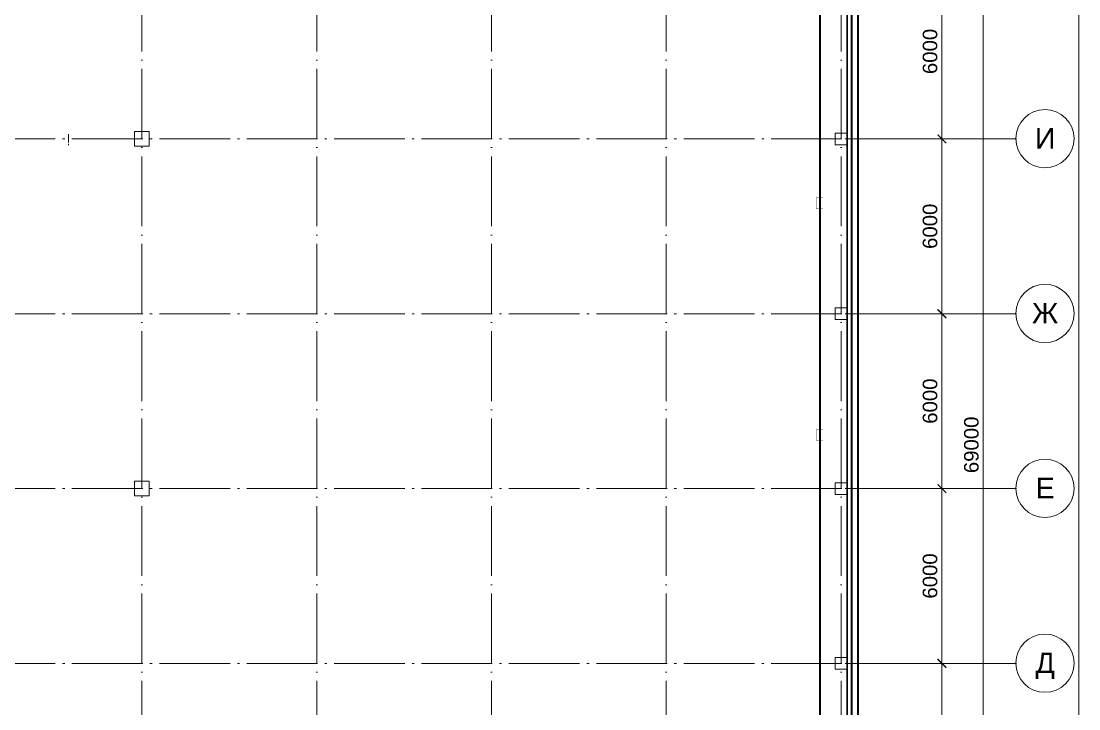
# Model space of a CAD drawing. Header units: millimetres. Extents: x -7047 to 653546, y -441812 to -147059.
# Drawn here: x 116692 to 153002, y -264285 to -240686 of the extents above; entities that cross this region are included whole.
import ezdxf
from ezdxf.enums import TextEntityAlignment as Align

# ---------------------------------------------------------------- set-up
doc = ezdxf.new("R2010")
doc.units = ezdxf.units.MM
doc.header["$PDMODE"] = 3
for name, pattern in [('ACAD_ISO04W100', [30, 24, -3, 0, -3]), ('PHANTOM2', [31.75, 15.875, -3.175, 3.175, -3.175, 3.175, -3.175]), ('осевая2', [28.575, 19.05, -3.175, 3.175, -3.175])]:
    doc.linetypes.add(name, pattern=pattern)
for name, color, linetype, lineweight in [('$Osveshenie', 240, 'Continuous', 15), ('$Оbорудование', 173, 'Continuous', 20), ('1-Колонна', 244, 'Continuous', 60), ('1-Размеры', 251, 'Continuous', 15), ('1-Стена сэндвич-панель', 157, 'Continuous', 60), ('1-Цоколь', 249, 'Continuous', 15), ('Ось', 251, 'ACAD_ISO04W100', 9), ('Ось кр', 160, 'Continuous', 9)]:
    doc.layers.add(name, color=color, linetype=linetype, lineweight=lineweight)
doc.styles.add('Arial-0', font='arial.ttf')
doc.dimstyles.new('АР-200', dxfattribs={"dimscale": 100, "dimtxt": 5, "dimasz": 3, "dimexe": 1.6, "dimexo": 1, "dimgap": 1.5, "dimtad": 1, "dimdec": 0, "dimdsep": 46, "dimtxsty": 'Arial-0', "dimblk": 'ARCHTICK', "dimcen": -4, "dimdle": 1.6, "dimclrd": 256, "dimclre": 256, "dimclrt": 256, "dimadec": 1, "dimazin": 0, "dimtfac": 1, "dimtdec": 0, "dimtmove": 1, "dimatfit": 3, "dimldrblk": 'ARCHTICK', "dimfxl": 1, "dimlwd": -1, "dimlwe": -1, "dimarcsym": 0})

# ---------------------------------------------------------------- blocks, each defined once
blk = doc.blocks.new('оси круж')
blk.add_circle((0, 0), 1000)
at = {"style": 'Arial-0'}
blk.add_attdef('00', text='', height=700, dxfattribs=at).set_placement((-6, -339), align=Align.CENTER)
blk = doc.blocks.new('_ArchTick')
at = {"color": 0, "linetype": 'ByBlock', "const_width": 0.15}
blk.add_lwpolyline([(-0.5, -0.5), (0.5, 0.5)], dxfattribs=at)
blk = doc.blocks.new('*D16')
at = {"layer": '1-Размеры', "transparency": 16777216}
for p, q in [((144939, -220726), (149880, -220726)), ((149720, -220566), (149720, -289886)), ((144939, -289726), (149880, -289726))]:
    blk.add_line(p, q, dxfattribs=at)
at = {"layer": 'Defpoints', "color": 0, "transparency": 16777216}
for p in [(144839, -220726), (144839, -289726), (149720, -289726)]:
    blk.add_point(p, dxfattribs=at)
at = {"layer": '1-Размеры', "transparency": 16777216, "xscale": 300, "yscale": 300, "zscale": 300}
for p, rotation in [((149720, -220726), 90), ((149720, -289726), 270)]:
    blk.add_blockref('_ArchTick', p, dxfattribs=dict(at, rotation=rotation))
at = {"layer": '1-Размеры', "lineweight": 0, "transparency": 16777216, "insert": (149315, -255226), "char_height": 500, "attachment_point": 5, "rotation": 90, "style": 'Arial-0'}
blk.add_mtext('69000', dxfattribs=at)
blk = doc.blocks.new('*D24')
at = {"layer": '1-Размеры', "transparency": 16777216}
for p, q in [((144975, -238726), (148461, -238726)), ((148301, -238566), (148301, -244886)), ((144975, -244726), (148461, -244726))]:
    blk.add_line(p, q, dxfattribs=at)
at = {"layer": 'Defpoints', "color": 0, "transparency": 16777216}
for p in [(144875, -238726), (144875, -244726), (148301, -244726)]:
    blk.add_point(p, dxfattribs=at)
at = {"layer": '1-Размеры', "transparency": 16777216, "xscale": 300, "yscale": 300, "zscale": 300}
for p, rotation in [((148301, -238726), 90), ((148301, -244726), 270)]:
    blk.add_blockref('_ArchTick', p, dxfattribs=dict(at, rotation=rotation))
at = {"layer": '1-Размеры', "lineweight": 0, "transparency": 16777216, "insert": (147895, -241726), "char_height": 500, "attachment_point": 5, "rotation": 90, "style": 'Arial-0'}
blk.add_mtext('6000', dxfattribs=at)
blk = doc.blocks.new('*D25')
at = {"layer": '1-Размеры', "transparency": 16777216}
for p, q in [((144975, -244726), (148461, -244726)), ((148301, -244566), (148301, -250886)), ((144975, -250726), (148461, -250726))]:
    blk.add_line(p, q, dxfattribs=at)
at = {"layer": 'Defpoints', "color": 0, "transparency": 16777216}
for p in [(144875, -244726), (144875, -250726), (148301, -250726)]:
    blk.add_point(p, dxfattribs=at)
at = {"layer": '1-Размеры', "transparency": 16777216, "xscale": 300, "yscale": 300, "zscale": 300}
for p, rotation in [((148301, -244726), 90), ((148301, -250726), 270)]:
    blk.add_blockref('_ArchTick', p, dxfattribs=dict(at, rotation=rotation))
at = {"layer": '1-Размеры', "lineweight": 0, "transparency": 16777216, "insert": (147895, -247726), "char_height": 500, "attachment_point": 5, "rotation": 90, "style": 'Arial-0'}
blk.add_mtext('6000', dxfattribs=at)
blk = doc.blocks.new('*D26')
at = {"layer": '1-Размеры', "transparency": 16777216}
for p, q in [((144975, -250726), (148461, -250726)), ((148301, -250566), (148301, -256886)), ((144975, -256726), (148461, -256726))]:
    blk.add_line(p, q, dxfattribs=at)
at = {"layer": 'Defpoints', "color": 0, "transparency": 16777216}
for p in [(144875, -250726), (144875, -256726), (148301, -256726)]:
    blk.add_point(p, dxfattribs=at)
at = {"layer": '1-Размеры', "transparency": 16777216, "xscale": 300, "yscale": 300, "zscale": 300}
for p, rotation in [((148301, -250726), 90), ((148301, -256726), 270)]:
    blk.add_blockref('_ArchTick', p, dxfattribs=dict(at, rotation=rotation))
at = {"layer": '1-Размеры', "lineweight": 0, "transparency": 16777216, "insert": (147895, -253726), "char_height": 500, "attachment_point": 5, "rotation": 90, "style": 'Arial-0'}
blk.add_mtext('6000', dxfattribs=at)
blk = doc.blocks.new('*D27')
at = {"layer": '1-Размеры', "transparency": 16777216}
for p, q in [((148301, -256566), (148301, -262886)), ((144975, -256726), (148461, -256726)), ((144975, -262726), (148461, -262726))]:
    blk.add_line(p, q, dxfattribs=at)
at = {"layer": 'Defpoints', "color": 0, "transparency": 16777216}
for p in [(144875, -256726), (144875, -262726), (148301, -262726)]:
    blk.add_point(p, dxfattribs=at)
at = {"layer": '1-Размеры', "transparency": 16777216, "xscale": 300, "yscale": 300, "zscale": 300}
for p, rotation in [((148301, -256726), 90), ((148301, -262726), 270)]:
    blk.add_blockref('_ArchTick', p, dxfattribs=dict(at, rotation=rotation))
at = {"layer": '1-Размеры', "lineweight": 0, "transparency": 16777216, "insert": (147895, -259726), "char_height": 500, "attachment_point": 5, "rotation": 90, "style": 'Arial-0'}
blk.add_mtext('6000', dxfattribs=at)
blk = doc.blocks.new('*D28')
at = {"layer": '1-Размеры', "transparency": 16777216}
for p, q in [((144975, -262726), (148461, -262726)), ((148301, -262566), (148301, -268886)), ((144975, -268726), (148461, -268726))]:
    blk.add_line(p, q, dxfattribs=at)
at = {"layer": 'Defpoints', "color": 0, "transparency": 16777216}
for p in [(144875, -262726), (144875, -268726), (148301, -268726)]:
    blk.add_point(p, dxfattribs=at)
at = {"layer": '1-Размеры', "transparency": 16777216, "xscale": 300, "yscale": 300, "zscale": 300}
for p, rotation in [((148301, -262726), 90), ((148301, -268726), 270)]:
    blk.add_blockref('_ArchTick', p, dxfattribs=dict(at, rotation=rotation))
at = {"layer": '1-Размеры', "lineweight": 0, "transparency": 16777216, "insert": (147895, -265726), "char_height": 500, "attachment_point": 5, "rotation": 90, "style": 'Arial-0'}
blk.add_mtext('6000', dxfattribs=at)

msp = doc.modelspace()

# ---------------------------------------------------------------- linework, layer by layer
at = {"layer": '$Osveshenie', "color": 7, "linetype": 'PHANTOM2', "ltscale": 30, "const_width": 40}
for points in [[(117401.9, -221725.6), (144127.6, -221725.6), (144127.6, -282800.8), (127515.6, -282800.8), (127515.6, -285107.6)], [(118312.8, -221725.3), (144100.5, -221725.3), (144100.5, -282800.4), (127488.5, -282800.4), (127488.5, -285107.3)]]:
    msp.add_lwpolyline(points, dxfattribs=at)
at = {"layer": '$Osveshenie', "color": 7, "linetype": 'осевая2', "ltscale": 15}
msp.add_lwpolyline([(118312.8, -244563.6), (118312.8, -244954.3)], dxfattribs=at)
at = {"layer": '$Osveshenie', "color": 7, "const_width": 10}
for points in [[(144213.6, -246740.2), (143987.5, -246740.2), (143987.5, -247122.6), (144213.6, -247122.6)], [(144213.6, -254695.5), (143987.5, -254695.5), (143987.5, -255077.9), (144213.6, -255077.9)]]:
    msp.add_lwpolyline(points, dxfattribs=at)
at = {"layer": '$Оbорудование', "color": 0, "linetype": 'ByBlock'}
for p, q in [((153002.1, -215052.2), (153002.1, -296223.2)), ((117374.8, -244726.5), (117274.8, -244726.5))]:
    msp.add_line(p, q, dxfattribs=at)
at = {"layer": '1-Колонна', "color": 7, "lineweight": 0}
for points in [[(120588.5, -244476.5), (121088.5, -244476.5), (121088.5, -244976.5), (120588.5, -244976.5)], [(144638.5, -244526.5), (145038.5, -244526.5), (145038.5, -244926.5), (144638.5, -244926.5)], [(144638.5, -250526.5), (145038.5, -250526.5), (145038.5, -250926.5), (144638.5, -250926.5)], [(120588.5, -256476.5), (121088.5, -256476.5), (121088.5, -256976.5), (120588.5, -256976.5)], [(144638.5, -256526.5), (145038.5, -256526.5), (145038.5, -256926.5), (144638.5, -256926.5)], [(144638.5, -262526.5), (145038.5, -262526.5), (145038.5, -262926.5), (144638.5, -262926.5)]]:
    msp.add_lwpolyline(points, close=True, dxfattribs=at)
at = {"layer": '1-Стена сэндвич-панель', "color": 7, "lineweight": 0}
for points in [[(117374.8, -220376.5), (145188.5, -220376.5), (145188.5, -290076.5), (144088.5, -290076.5)], [(117401.9, -220376.8), (145215.6, -220376.8), (145215.6, -290076.8), (144115.6, -290076.8)], [(117374.8, -220526.5), (145038.5, -220526.5), (145038.5, -289926.5), (144088.5, -289926.5)], [(117401.9, -220526.8), (145065.6, -220526.8), (145065.6, -289926.8), (144115.6, -289926.8)]]:
    msp.add_lwpolyline(points, dxfattribs=at)
at = {"layer": '1-Цоколь', "color": 7, "lineweight": 0}
for points in [[(117374.8, -220156.5), (145408.5, -220156.5), (145408.5, -290296.5), (141088.5, -290296.5)], [(117401.9, -220156.8), (145435.6, -220156.8), (145435.6, -290296.8), (141115.6, -290296.8)]]:
    msp.add_lwpolyline(points, dxfattribs=at)
at = {"layer": 'Ось', "color": 7, "lineweight": 0, "ltscale": 100}
for p, q in [((120838.5, -289726.5), (120838.5, -217836.8)), ((126838.5, -289726.5), (126838.5, -217836.8)), ((132838.5, -289726.5), (132838.5, -217836.8)), ((138838.5, -289726.5), (138838.5, -217836.8)), ((144838.5, -289726.5), (144838.5, -217836.8)), ((150838.5, -244726.5), (117374.8, -244726.5)), ((150865.6, -244726.8), (96665.6, -244726.8)), ((150865.6, -250726.8), (96665.6, -250726.8)), ((150838.5, -250726.5), (117374.8, -250726.5)), ((150865.6, -256726.8), (96665.6, -256726.8)), ((150838.5, -256726.5), (117374.8, -256726.5)), ((150865.6, -262726.8), (96665.6, -262726.8)), ((150838.5, -262726.5), (117374.8, -262726.5))]:
    msp.add_line(p, q, dxfattribs=at)

# ---------------------------------------------------------------- block references
at = {"layer": 'Ось кр', "color": 7, "lineweight": 0}
ref = msp.add_blockref('оси круж', (151838.5, -244718.3), dxfattribs=dict(at, xscale=-1))
ref.add_attrib('00', 'И', dxfattribs={"layer": '0', "height": 700, "style": 'Arial-0'}).set_placement((151844.6, -245057.6), align=Align.CENTER)
ref = msp.add_blockref('оси круж', (151838.5, -250718.3), dxfattribs=dict(at, xscale=-1))
ref.add_attrib('00', 'Ж', dxfattribs={"layer": '0', "height": 700, "style": 'Arial-0'}).set_placement((151844.6, -251057.6), align=Align.CENTER)
ref = msp.add_blockref('оси круж', (151838.5, -256718.3), dxfattribs=dict(at, xscale=-1))
ref.add_attrib('00', 'Е', dxfattribs={"layer": '0', "height": 700, "style": 'Arial-0'}).set_placement((151844.6, -257057.6), align=Align.CENTER)
ref = msp.add_blockref('оси круж', (151838.5, -262718.3), dxfattribs=dict(at, xscale=-1))
ref.add_attrib('00', 'Д', dxfattribs={"layer": '0', "height": 700, "style": 'Arial-0'}).set_placement((151844.6, -263057.6), align=Align.CENTER)

# ---------------------------------------------------------------- dimensions: what is measured, and where the dimension line sits
at = {"layer": '1-Размеры', "color": 7, "lineweight": 0}
for base, p1, p2, angle, picture, middle in [((149719.9, -289726.5), (144838.5, -220726.5), (144838.5, -289726.5), 270, '*D16', (149314.6, -255226.5)), ((148300.6, -244726.5), (144874.9, -238726.5), (144874.9, -244726.5), 90, '*D24', (147895.3, -241726.5)), ((148300.6, -250726.5), (144874.9, -244726.5), (144874.9, -250726.5), 90, '*D25', (147895.3, -247726.5)), ((148300.6, -256726.5), (144874.9, -250726.5), (144874.9, -256726.5), 90, '*D26', (147895.3, -253726.5)), ((148300.6, -262726.5), (144874.9, -256726.5), (144874.9, -262726.5), 90, '*D27', (147895.3, -259726.5)), ((148300.6, -268726.5), (144874.9, -262726.5), (144874.9, -268726.5), 90, '*D28', (147895.3, -265726.5))]:
    dim = msp.add_linear_dim(base=base, p1=p1, p2=p2, angle=angle, dimstyle='АР-200', dxfattribs=at)
    dim.commit()
    dim.dimension.update_dxf_attribs({"geometry": picture, "text_midpoint": middle})

doc.saveas('drawing.dxf')
